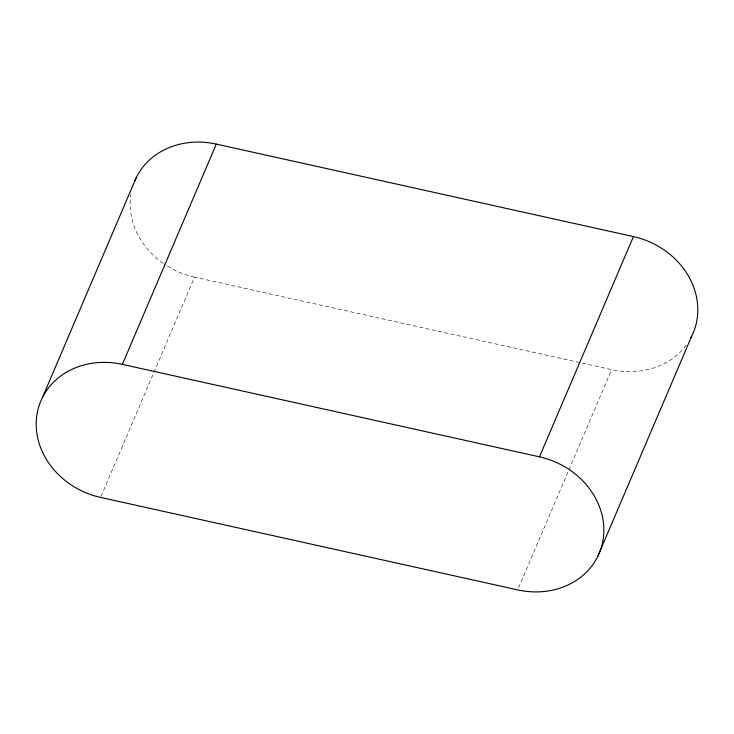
<?xml version="1.0" encoding="UTF-8"?>
<svg xmlns="http://www.w3.org/2000/svg" width="734" height="734" viewBox="0 0 734 734"><rect width="100%" height="100%" fill="white"/><g stroke="black" fill="none" stroke-linecap="round" stroke-linejoin="round"><path stroke-width="0.55" stroke-dasharray="3.67 2.75" d="M101.017 496.358L194.519 277.149L611.642 369.624A76.694 66.95 23.1 0 0 686.538 344.723M518.589 587.787L568.483 470.797M568.933 469.742L611.642 369.624M194.519 277.149A76.694 66.95 23.1 0 1 164.049 263.928M163.141 263.295A76.694 66.95 23.1 0 1 130.936 194.115"/><path stroke-width="1.1" d="M42.343 397.727L136.295 177.463M122.358 364.376L539.481 456.851A76.694 66.95 23.1 0 1 603.064 539.885A76.694 66.95 23.1 0 1 517.69 589.888L100.567 497.413A76.694 66.95 23.1 0 1 36.984 414.38A76.694 66.95 23.1 0 1 122.358 364.376L216.31 144.112L633.433 236.587A76.694 66.95 23.1 0 1 690.657 338.2M539.481 456.851L633.433 236.587M597.705 556.537L691.657 336.273M134.496 181.436A76.694 66.95 23.1 0 1 216.31 144.112"/></g></svg>
